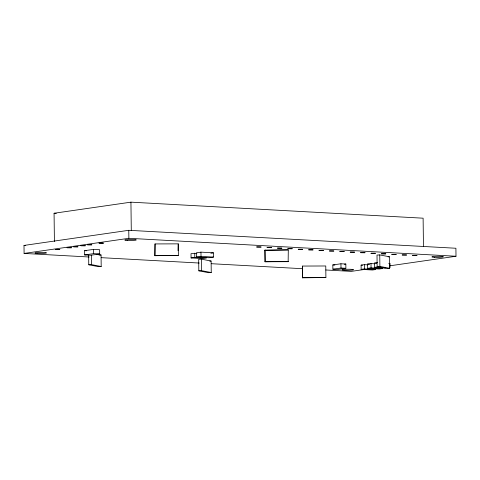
<?xml version="1.0" encoding="UTF-8"?>
<svg xmlns="http://www.w3.org/2000/svg" width="480" height="480" viewBox="0 0 480 480"><rect width="100%" height="100%" fill="white"/><g stroke="black" fill="none" stroke-linecap="round" stroke-linejoin="round"><path stroke-width="0.72" d="M155.04 243.93L154.896 255.714L178.38 255.354L178.242 243.858L155.04 243.93L154.896 255.714M178.242 243.858L178.038 250.608M264.81 250.254L288.294 249.894L288.15 261.678L264.948 261.75L264.81 250.254L288.294 249.894M264.948 261.75L288.432 261.396M302.562 266.058L302.418 277.842L325.902 277.482L325.764 265.98L302.562 266.058L302.418 277.842M54.414 241.53L54.066 213.258L130.938 202.158L423.114 218.19L423.456 246.462M89.226 257.004L24.096 253.428L24 245.43L128.772 230.304L455.904 248.25L456 256.248L390.33 265.734M24.096 253.428L128.874 238.302L456 256.248M84.618 250.68L93.6 249.384L99.648 249.714L99.696 253.962L90.72 255.258L84.672 254.928L84.618 250.68L86.634 250.788M84.672 254.928L93.648 253.632L99.696 253.962M200.964 252.15L196.446 252.804L196.494 257.052L208.962 257.736L213.486 257.088L213.432 252.834L200.964 252.15L201.018 256.404L196.494 257.052M196.914 253.26L191.016 253.68L191.064 257.928L202.698 258.57L206.418 258.03L194.79 257.394L191.064 257.928M210.852 253.206L213.432 252.834M332.832 264.948L340.95 263.772L345.834 264.042L345.882 268.29L337.764 269.466L332.88 269.196L332.832 264.948L334.92 265.062M344.358 264.258L345.834 264.042M367.506 268.356L371.052 267.846L382.782 268.488L379.23 268.998L367.506 268.356L367.452 264.108L370.998 263.592L374.664 263.796M385.44 267.942L374.526 267.342L374.472 263.094L377.646 262.632M332.88 269.196L341.004 268.026L345.882 268.29M361.146 269.376L364.416 268.908L375.75 269.526L372.48 270L361.146 269.376L361.098 265.128L364.368 264.654L367.908 264.852M388.746 263.496L390.018 263.31L390.072 267.564M374.526 267.342L377.7 266.886L380.61 267.042M363.768 269.568L351.228 271.38L325.776 269.982M99 255.114L101.052 255L101.196 266.502L98.454 266.652L88.764 264.774L88.65 255.432M88.764 264.774L91.506 264.624L101.196 266.502M201.42 259.158L198.678 259.314L198.816 270.81L208.506 272.688L211.248 272.538L211.104 261.036L201.42 259.158L201.558 270.66L211.248 272.538M209.736 261.114L211.104 261.036M379.752 254.91L377.01 255.06L377.148 266.562L386.838 268.44L389.58 268.29L389.442 256.788L379.752 254.91L379.89 266.412L389.58 268.29M388.068 256.866L389.442 256.788M198.816 270.81L201.558 270.66M377.148 266.562L379.89 266.412M155.184 255.426L178.38 255.354M302.706 277.554L325.902 277.482M54.066 213.258L56.31 213.378M374.472 263.094L376.656 263.214M367.452 264.108L369.654 264.228M24 245.43L25.5 245.514M201.018 256.404L213.486 257.088M361.098 265.128L362.514 265.206M101.202 257.664L199.266 263.04M211.242 263.7L302.568 268.71M96.9 254.196L101.052 255M370.998 263.592L371.052 267.846M364.368 264.654L364.416 268.908M340.95 263.772L341.004 268.026M265.092 249.966L265.236 261.468M194.736 253.14L194.79 257.394M130.938 202.158L131.286 230.43M128.772 230.304L128.874 238.302M93.6 249.384L93.648 253.632M91.392 255.282L91.506 264.624M55.416 249.408L59.784 249.444L55.416 249.408M67.104 247.716L71.472 247.758L67.104 247.716M73.548 246.786L77.916 246.828L73.548 246.786M80.97 245.718L85.338 245.76L80.97 245.718M87.444 244.782L91.812 244.824L87.444 244.782M99.048 243.108L103.416 243.144L99.048 243.108M256.686 246.978L261.054 247.02L256.686 246.978M267.078 247.548L271.446 247.59L267.078 247.548M277.47 248.118L281.838 248.16L277.47 248.118M287.868 248.688L292.236 248.73L287.868 248.688M298.26 249.258L302.628 249.3L298.26 249.258M308.652 249.828L313.02 249.87L308.652 249.828M319.044 250.398L323.412 250.44L319.044 250.398M329.442 250.968L333.81 251.01L329.442 250.968M339.834 251.538L344.202 251.58L339.834 251.538M350.226 252.108L354.594 252.15L350.226 252.108M360.624 252.678L364.992 252.72L360.624 252.678M371.016 253.248L375.384 253.29L371.016 253.248M381.408 253.818L385.776 253.86L381.408 253.818M391.806 254.388L396.174 254.43L391.806 254.388M402.198 254.958L406.566 255L402.198 254.958M412.59 255.528L416.958 255.57L412.59 255.528M344.442 270.276A5.778 0.546 -0.7 0 0 353.538 269.778A5.778 0.546 -0.7 0 0 345.39 269.328A5.778 0.546 -0.7 0 0 344.442 270.276M127.17 240.462A5.778 0.546 -0.7 0 0 136.266 239.958A5.778 0.546 -0.7 0 0 128.118 239.514A5.778 0.546 -0.7 0 0 127.17 240.462M37.35 253.428A5.778 0.546 -0.7 0 0 46.452 252.93A5.778 0.546 -0.7 0 0 38.298 252.48A5.778 0.546 -0.7 0 0 37.35 253.428M434.256 257.31A5.778 0.546 -0.7 0 0 443.358 256.806A5.778 0.546 -0.7 0 0 435.204 256.362A5.778 0.546 -0.7 0 0 434.256 257.31"/></g></svg>
